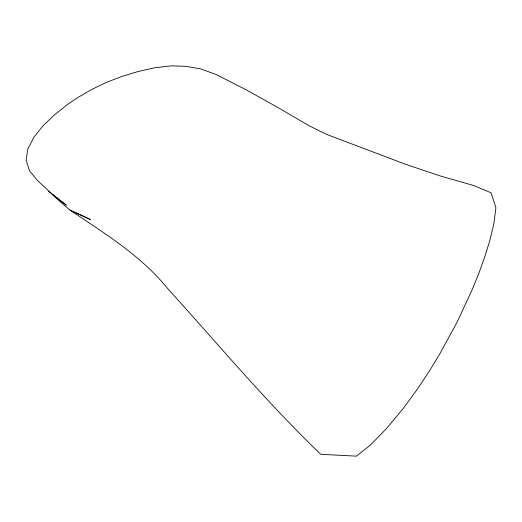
<?xml version="1.0" encoding="UTF-8"?>
<svg xmlns="http://www.w3.org/2000/svg" width="522" height="522" viewBox="0 0 522 522"><rect width="100%" height="100%" fill="white"/><g stroke="black" fill="none" stroke-linecap="round" stroke-linejoin="round"><path stroke-width="0.78" d="M74.144 212.036L90.299 219.468L69.902 210.014L59.273 200.983L37.33 180.286L29.48 170.811L26.1 160.137L27.79 149.161L33.865 137.253L42.895 125.978L53.929 115.29L67.801 104.263L77.824 97.536L92.081 89.275L106.821 82.222L122.526 76.219L137.554 71.684L154.597 67.782L171.457 65.85L185.93 66.333L200.742 68.911L216.128 74.496L246.071 89.764L277.312 107.186L309.566 125.998L326.726 134.448L405.418 164.234L440.548 176.051L473.682 185.525L491.137 192.833L495.9 207.808L493.858 223.762L489.956 240.1L484.931 256.348L479.079 272.765L472.273 289.456L457.194 321.963L439.7 354.06L429.834 370.339L417.646 388.779L403.284 408.439L386.058 429.051L370.666 444.809L356.415 456.15L320.749 454.303C266.403 402.051 218.007 344.109 167.458 288.281C140.705 255.402 104.517 233.373 69.902 210.014M52.187 194.334L66.379 205.205L48.618 191.228"/></g></svg>
